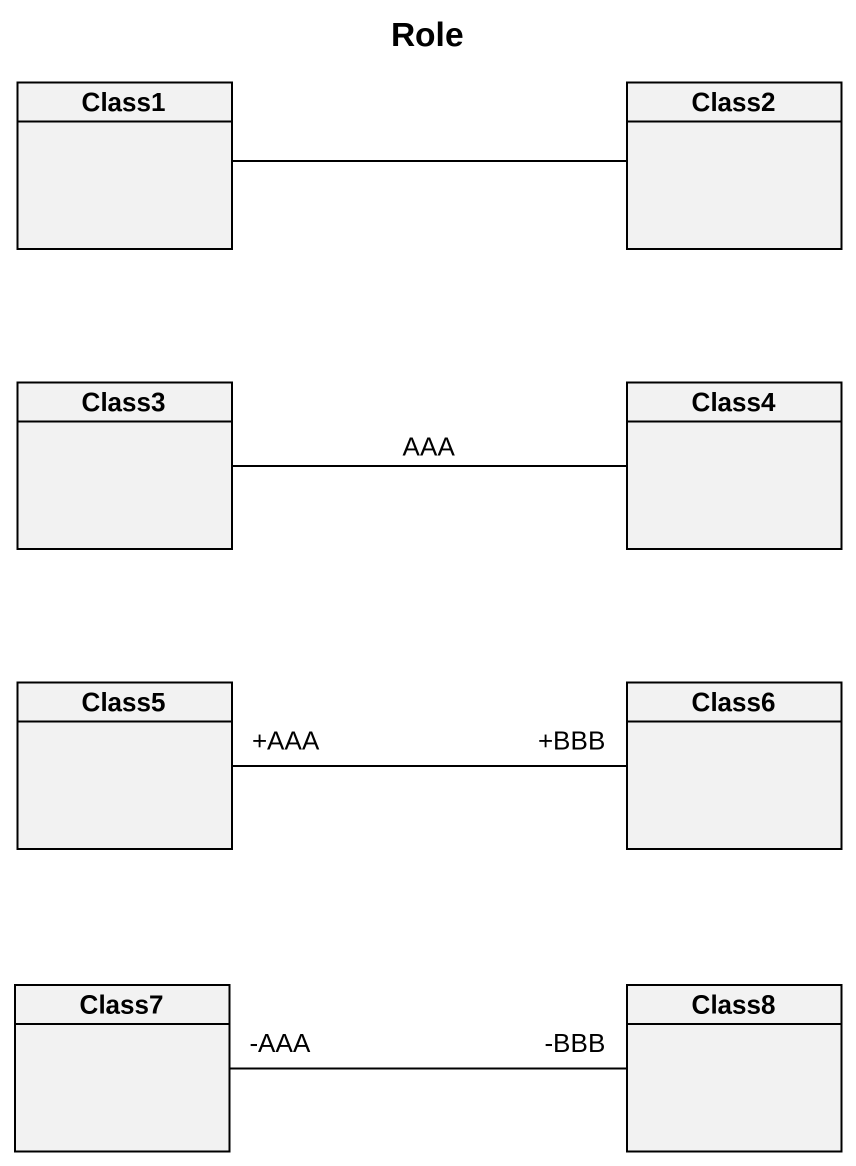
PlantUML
@startuml
title Role
hide circle
hide empty members
class Class1
class Class2
class Class3
class Class4
class Class5
class Class6
class Class7
class Class8
Class1 -right- Class2
Class3 -right- Class4 : AAA
Class5 "+AAA" -right- "+BBB" Class6
Class7 "-AAA" -right- "-BBB" Class8
@enduml
